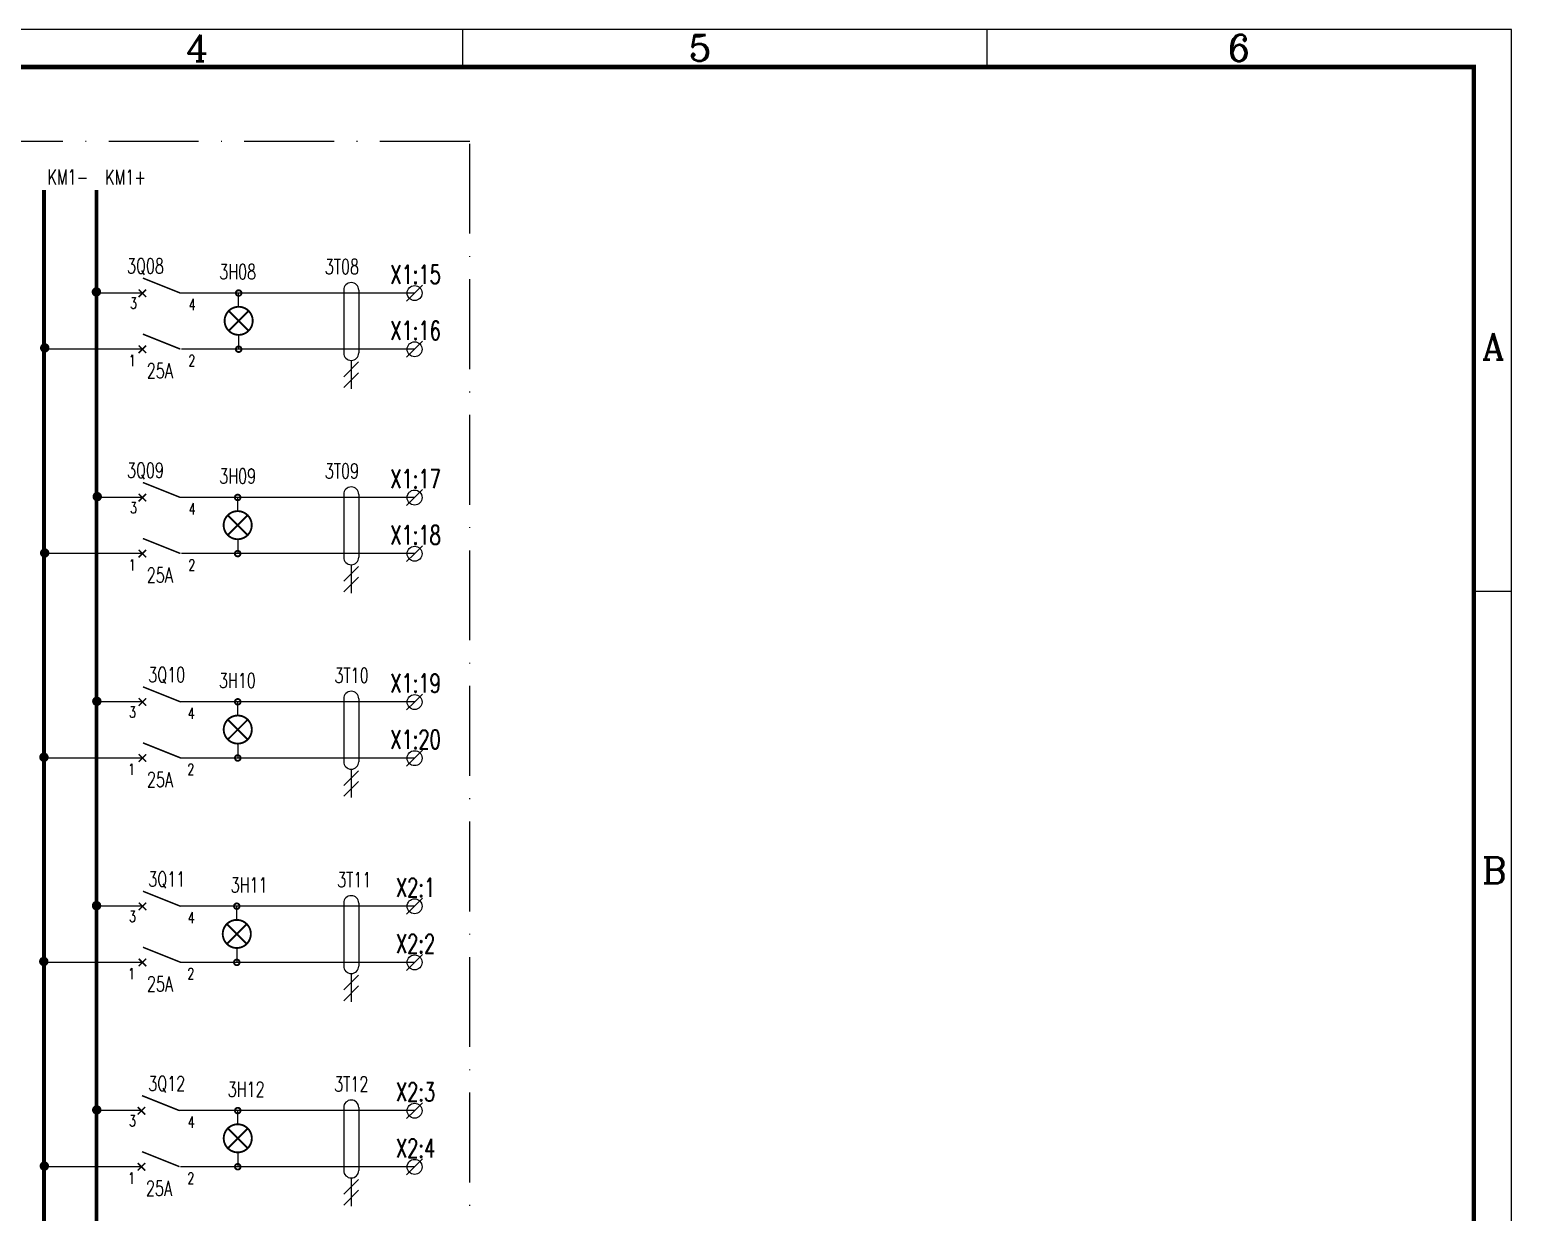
# Model space of a CAD drawing. Header units: millimetres. Extents: x 0 to 420, y 0 to 297.
# Drawn here: x 222.2 to 420, y 139.1 to 297 of the extents above; entities that cross this region are included whole.
import ezdxf
from ezdxf.enums import TextEntityAlignment as Align

# ---------------------------------------------------------------- set-up
doc = ezdxf.new("R2010")
doc.units = ezdxf.units.MM
doc.linetypes.add('ACAD_ISO10W100', pattern=[18, 12, -3, 0, -3])
doc.styles.add('ECL', font='SIMFANG_2312.TTF', dxfattribs={"width": 0.7, "height": 3})
doc.styles.add('elec', font='romans.shx', dxfattribs={"width": 0.7, "bigfont": 'hzdx1.shx'})
doc.styles.add('ROMANC', font='romanc')
doc.styles.add('ROMAND', font='romans.shx', dxfattribs={"width": 0.8, "bigfont": 'hzfs.shx'})
doc.styles.get("Standard").update_dxf_attribs({"font": 'romans.shx', "bigfont": 'hzdx1.shx'})

# ---------------------------------------------------------------- blocks, each defined once
blk = doc.blocks.new('H1')
at = {"const_width": 0.25}
blk.add_lwpolyline([(-1.875, 0, 1), (1.875, 0, 1)], format="xyb", close=True, dxfattribs=at)
for points in [[(1.25, 1.25), (-1.25, -1.25)], [(-1.25, 1.25), (1.25, -1.25)]]:
    blk.add_lwpolyline(points, dxfattribs=at)
blk = doc.blocks.new('A$C26A805F6')
at = {"const_width": 0.2, "elevation": -1}
for points in [[(0.07, 1.07), (1.07, 0.07)], [(1.07, 1.07), (0.07, 0.07)]]:
    blk.add_lwpolyline(points, dxfattribs=at)
blk = doc.blocks.new('A$C56697011')
at = {"const_width": 0.625, "elevation": -1}
blk.add_lwpolyline([(0.31, 0.63, 1), (0.94, 0.63, 1)], format="xyb", close=True, dxfattribs=at)
blk = doc.blocks.new('*U11', base_point=(164.12, 264.34))
at = {"linetype": 'ACAD_ISO10W100'}
blk.add_lwpolyline([(164.12, 264.34), (164.12, 52.93), (285.94, 52.93), (285.94, 264.34)], close=True, dxfattribs=at)
at = {"style": 'elec', "width": 0.7}
for tag, p in [('EquCode', (164.12, 265.84)), ('EquDesCode', (164.12, 265.84)), ('DDCode', (214.12, 265.84)), ('EquName', (214.12, 265.84)), ('EquPlace', (214.12, 265.84))]:
    blk.add_attdef(tag, p, '', height=3.5, dxfattribs=at)
blk = doc.blocks.new('tmInLR')
at = {"color": 0}
for q in [(1.06, 1.06), (-1.06, -1.06)]:
    blk.add_line((0, 0), q, dxfattribs=at)
blk.add_circle((0, 0), 1, dxfattribs=at)
at = {"color": 0, "style": 'elec', "width": 0.7}
blk.add_text('1.5', height=0.000667, dxfattribs=at).set_placement((0.71, 0.71))
at = {"color": 0, "style": 'elec', "width": 0.7, "flags": 1}
for tag, p in [('DESC', (0.07, 4.37)), ('TERNO', (0.13, 1.25))]:
    blk.add_attdef(tag, text='', height=2.5, dxfattribs=at).set_placement(p, align=Align.CENTER)
at = {"color": 0, "style": 'elec', "width": 0.7}
blk.add_attdef('NO', text='', height=2.5, dxfattribs=at).set_placement((0.13, 1.25), align=Align.CENTER)
blk = doc.blocks.new('XXDAFRAM-CH-HENG-A3')
at = {"color": 1}
for p, q in [((280, 297), (280, 292)), ((350, 297), (350, 292)), ((415, 222), (420, 222))]:
    blk.add_line(p, q, dxfattribs=at)
blk.add_lwpolyline([(0, 0), (420, 0), (420, 297), (0, 297)], close=True, dxfattribs=at)
at = {"color": 1, "const_width": 0.6}
blk.add_lwpolyline([(25, 5), (415, 5), (415, 292), (25, 292)], close=True, dxfattribs=at)
at = {"color": 1, "style": 'ROMANC'}
for s, p in [('4', (244.59, 292.79)), ('5', (311.7, 292.79)), ('6', (383.65, 292.79))]:
    blk.add_text(s, height=3.5, dxfattribs=at).set_placement(p, align=Align.CENTER)
for s, p in [('A', (416.07, 252.97)), ('B', (416.07, 183))]:
    blk.add_text(s, height=3.5, dxfattribs=at).set_placement(p)
at = {"linetype": 'Continuous', "style": 'ECL', "width": 0.7}
for tag, height, p in [('DESIGNSTATUS', 2.8, (407.01, 52.29)), ('ENDESIGNSTATUS', 2.8, (407.01, 47.38)), ('V', 2.8, (378.31, 42.42)), ('O', 2.8, (382.62, 42.42)), ('N', 2.8, (386.94, 42.42)), ('L', 2.8, (391.26, 42.42)), ('D', 2.8, (399.89, 42.42)), ('W', 2.8, (404.21, 42.42)), ('G', 2.8, (408.52, 42.42)), ('VEREN40', 2.8, (412.84, 42.42)), ('DWGNAME1', 3, (372.02, 30.89)), ('DWGENAME1', 3, (371.83, 27.23)), ('DWGNAME', 3, (371.83, 27.15)), ('DWGNAME2', 3, (371.83, 23.32)), ('DWGENAME', 3, (371.83, 23.3)), ('DWGENAME2', 3, (372.06, 19.64)), ('DWGNO', 3, (370.72, 8.72)), ('VEREN40', 3, (411.22, 8.72))]:
    blk.add_attdef(tag, text='', height=height, dxfattribs=at).set_placement(p, align=Align.MIDDLE)
at = {"style": 'ECL', "width": 0.7, "flags": 1}
for tag, p in [('SJ1', (299.89, 28.99)), ('JH', (299.89, 23.39)), ('SH1', (299.89, 17.79)), ('PZ', (299.89, 12.19)), ('BL', (299.89, 5))]:
    blk.add_attdef(tag, p, '', height=3, dxfattribs=at)
for p in [(321.47, 31.79), (321.47, 26.19), (321.47, 20.59), (321.47, 14.99)]:
    blk.add_attdef('DATE', text='', height=3, dxfattribs=at).set_placement(p, align=Align.MIDDLE)

msp = doc.modelspace()

# ---------------------------------------------------------------- linework, layer by layer
for p, q in [((237.35, 261.82, -4), (231.26, 261.82, -4)), ((273.61, 261.82, -4), (242.35, 261.82, -4)), ((273.61, 261.82, -4), (242.48, 261.82, -4)), ((250.13, 260.12, -2), (250.13, 261.82, -4)), ((264.15, 262.23, -2), (264.15, 253.83, -2)), ((266.15, 262.23, -2), (266.15, 253.83, -2)), ((250.13, 256.12, -2), (250.13, 254.32, -4)), ((237.41, 254.32, -4), (224.26, 254.32, -4)), ((273.61, 254.32, -4), (242.48, 254.32, -4)), ((273.61, 254.32, -4), (251.98, 254.32, -4)), ((264.17, 250.66, -2), (266.13, 252.62, -2)), ((264.17, 249.22, -2), (266.13, 251.18, -2)), ((265.15, 252.83, -2), (265.15, 249.04, -2)), ((237.35, 234.53, -4), (231.26, 234.53, -4)), ((273.61, 234.53, -4), (242.35, 234.53, -4)), ((273.61, 234.53, -4), (242.48, 234.53, -4)), ((250, 232.83, -2), (250, 234.53, -4)), ((264.15, 234.94, -2), (264.15, 226.54, -2)), ((266.15, 234.94, -2), (266.15, 226.54, -2)), ((250, 228.83, -2), (250, 227.03, -4)), ((237.41, 227.03, -4), (224.26, 227.03, -4)), ((273.61, 227.03, -4), (242.48, 227.03, -4)), ((273.61, 227.03, -4), (251.98, 227.03, -4)), ((265.15, 225.54, -2), (265.15, 221.75, -2)), ((264.17, 223.37, -2), (266.13, 225.33, -2)), ((264.17, 221.93, -2), (266.13, 223.89, -2)), ((237.23, 207.24, -4), (231.15, 207.24, -4)), ((273.61, 207.24, -4), (242.23, 207.24, -4)), ((273.61, 207.24, -4), (242.36, 207.24, -4)), ((250.01, 205.54, -2), (250.01, 207.24, -4)), ((264.15, 207.65, -2), (264.15, 199.25, -2)), ((266.15, 207.65, -2), (266.15, 199.25, -2)), ((250.01, 201.54, -2), (250.01, 199.74, -4)), ((237.29, 199.74, -4), (224.15, 199.74, -4)), ((273.61, 199.74, -4), (242.36, 199.74, -4)), ((273.61, 199.74, -4), (251.86, 199.74, -4)), ((264.17, 196.08, -2), (266.13, 198.04, -2)), ((265.15, 198.25, -2), (265.15, 194.46, -2)), ((264.17, 194.63, -2), (266.13, 196.6, -2)), ((264.15, 180.36, -2), (264.15, 171.96, -2)), ((266.15, 180.36, -2), (266.15, 171.96, -2)), ((237.23, 179.95, -4), (231.15, 179.95, -4)), ((273.61, 179.95, -4), (242.23, 179.95, -4)), ((273.61, 179.95, -4), (242.36, 179.95, -4)), ((249.88, 178.25, -2), (249.88, 179.95, -4)), ((249.88, 174.25, -2), (249.88, 172.45, -4)), ((237.29, 172.45, -4), (224.15, 172.45, -4)), ((273.61, 172.45, -4), (242.36, 172.45, -4)), ((273.61, 172.45, -4), (251.86, 172.45, -4)), ((264.17, 168.79, -2), (266.13, 170.75, -2)), ((265.15, 170.96, -2), (265.15, 167.17, -2)), ((264.17, 167.34, -2), (266.13, 169.31, -2)), ((237.23, 152.66, -4), (231.15, 152.66, -4)), ((273.61, 152.66, -4), (242.23, 152.66, -4)), ((273.61, 152.66, -4), (242.36, 152.66, -4)), ((250.01, 150.96, -2), (250.01, 152.66, -4)), ((264.15, 153.07, -2), (264.15, 144.67, -2)), ((266.15, 153.07, -2), (266.15, 144.67, -2)), ((250.01, 146.96, -2), (250.01, 145.16, -4)), ((237.29, 145.16, -4), (224.15, 145.16, -4)), ((273.61, 145.16, -4), (242.36, 145.16, -4)), ((273.61, 145.16, -4), (251.86, 145.16, -4)), ((264.17, 141.5, -2), (266.13, 143.46, -2)), ((265.15, 143.67, -2), (265.15, 139.88, -2)), ((264.17, 140.05, -2), (266.13, 142.02, -2))]:
    msp.add_line(p, q)
at = {"elevation": -4}
for points, const_width in [([(224.15, 275.6), (224.15, 76.05)], 0.5), ([(231.15, 275.6), (231.15, 76.05)], 0.5), ([(237.35, 263.82), (242.35, 261.82)], 0.2), ([(237.35, 256.34), (242.35, 254.34)], 0.2), ([(237.35, 236.53), (242.35, 234.53)], 0.2), ([(237.35, 229.05), (242.35, 227.05)], 0.2), ([(237.36, 209.24), (242.36, 207.24)], 0.2), ([(237.36, 201.76), (242.36, 199.76)], 0.2), ([(237.36, 181.95), (242.36, 179.95)], 0.2), ([(237.36, 174.47), (242.36, 172.47)], 0.2), ([(237.23, 154.66), (242.23, 152.66)], 0.2), ([(237.23, 147.18), (242.23, 145.18)], 0.2)]:
    msp.add_lwpolyline(points, dxfattribs=dict(at, const_width=const_width))
at = {"const_width": 0.25, "elevation": -2}
for points in [[(250.13, 262.2, -1), (250.13, 261.45, -1)], [(250.13, 254.7, -1), (250.13, 253.95, -1)], [(250, 234.91, -1), (250, 234.16, -1)], [(250, 227.41, -1), (250, 226.66, -1)], [(250.01, 207.62, -1), (250.01, 206.87, -1)], [(250.01, 200.12, -1), (250.01, 199.37, -1)], [(249.88, 180.33, -1), (249.88, 179.58, -1)], [(249.88, 172.83, -1), (249.88, 172.08, -1)], [(250.01, 153.04, -1), (250.01, 152.29, -1)], [(250.01, 145.54, -1), (250.01, 144.79, -1)]]:
    msp.add_lwpolyline(points, format="xyb", close=True, dxfattribs=at)
for centre, start, end in [((265.15, 262.23, -2), 0, 180), ((265.15, 253.83, -2), 180, 0), ((265.15, 234.94, -2), 0, 180), ((265.15, 226.54, -2), 180, 0), ((265.15, 207.65, -2), 0, 180), ((265.15, 199.25, -2), 180, 0), ((265.15, 180.36, -2), 0, 180), ((265.15, 171.96, -2), 180, 0), ((265.15, 153.07, -2), 0, 180), ((265.15, 144.67, -2), 180, 0)]:
    msp.add_arc(centre, 1, start, end)

# ---------------------------------------------------------------- block references
msp.add_blockref('XXDAFRAM-CH-HENG-A3', (0, 0))
ref = msp.add_blockref('*U11', (159.16, 282.07))
ref.add_attrib('EquCode', '=S2+EA2C', (159.16, 283.57), dxfattribs={"height": 3.5, "style": 'elec', "width": 0.7})
ref.add_attrib('EquName', '极2直流主馈线屏C', (186.26, 283.57), dxfattribs={"height": 3.5, "style": 'elec', "width": 0.7})
for p, values in [((273.61, 261.82), {'NO': 'X1:15'}), ((273.61, 254.32), {'NO': 'X1:16'}), ((273.61, 234.52), {'NO': 'X1:17'}), ((273.61, 227.02), {'NO': 'X1:18'}), ((273.61, 207.22), {'NO': 'X1:19'}), ((273.61, 199.72), {'NO': 'X1:20'}), ((273.61, 179.95), {'NO': 'X2:1'}), ((273.61, 172.45), {'NO': 'X2:2'}), ((273.61, 152.65), {'NO': 'X2:3'}), ((273.61, 145.15), {'NO': 'X2:4'})]:
    msp.add_blockref('tmInLR', p).add_auto_attribs(values)
at = {"xscale": -1, "rotation": 90}
for name, p in [('A$C56697011', (231.77, 262.6, -3)), ('A$C26A805F6', (237.85, 262.37, -3)), ('H1', (250.13, 258.12, -2)), ('A$C56697011', (224.88, 255.13, -3)), ('A$C26A805F6', (237.85, 254.89, -3)), ('A$C56697011', (231.88, 235.27, -3)), ('A$C26A805F6', (237.85, 235.08, -3)), ('H1', (250, 230.83, -2)), ('A$C56697011', (224.87, 227.74, -3)), ('A$C26A805F6', (237.85, 227.6, -3)), ('A$C56697011', (231.83, 207.94, -3)), ('A$C26A805F6', (237.86, 207.79, -3)), ('H1', (250.01, 203.54, -2)), ('A$C56697011', (224.77, 200.47, -3)), ('A$C26A805F6', (237.86, 200.31, -3)), ('A$C56697011', (231.79, 180.65, -3)), ('A$C26A805F6', (237.86, 180.5, -3)), ('H1', (249.88, 176.25, -2)), ('A$C56697011', (224.75, 173.2, -3)), ('A$C26A805F6', (237.86, 173.02, -3)), ('A$C56697011', (231.82, 153.38, -3)), ('A$C26A805F6', (237.73, 153.21, -3)), ('H1', (250.01, 148.96, -2)), ('A$C56697011', (224.82, 145.88, -3)), ('A$C26A805F6', (237.73, 145.73, -3))]:
    msp.add_blockref(name, p, dxfattribs=at)

# ---------------------------------------------------------------- texts
at = {"style": 'ROMAND', "width": 0.7}
for s, p in [('KM1-', (224.61, 276.32, -4)), ('KM1+', (232.31, 276.3, -4)), ('25A', (237.87, 250.45, -4)), ('25A', (237.87, 223.16, -4)), ('25A', (237.89, 195.87, -4)), ('25A', (237.89, 168.58, -4)), ('25A', (237.76, 141.29, -4))]:
    msp.add_text(s, height=2, dxfattribs=at).set_placement(p)
at = {"width": 0.7}
for s, height, p in [('3Q08', 2, (235.23, 264.45, -4)), ('3', 1.5, (235.63, 259.72, -4)), ('4', 1.5, (243.48, 259.54, -4)), ('1', 1.5, (235.48, 252.06, -4)), ('2', 1.5, (243.43, 252.06, -4)), ('3Q09', 2, (235.23, 237.16, -4)), ('3', 1.5, (235.63, 232.42, -4)), ('4', 1.5, (243.48, 232.25, -4)), ('1', 1.5, (235.48, 224.77, -4)), ('2', 1.5, (243.43, 224.77, -4)), ('3Q10', 2, (238.07, 209.86, -4)), ('3', 1.5, (235.51, 205.13, -4)), ('4', 1.5, (243.36, 204.96, -4)), ('1', 1.5, (235.36, 197.48, -4)), ('2', 1.5, (243.31, 197.48, -4)), ('3Q11', 2, (238.07, 182.57, -4)), ('3', 1.5, (235.51, 177.84, -4)), ('4', 1.5, (243.36, 177.67, -4)), ('1', 1.5, (235.36, 170.19, -4)), ('2', 1.5, (243.31, 170.19, -4)), ('3Q12', 2, (238.07, 155.28, -4)), ('3', 1.5, (235.51, 150.55, -4)), ('4', 1.5, (243.36, 150.38, -4)), ('1', 1.5, (235.36, 142.9, -4)), ('2', 1.5, (243.31, 142.9, -4))]:
    msp.add_text(s, height=height, dxfattribs=at).set_placement(p)
for s, p in [('3H08', (247.54, 263.67, -4)), ('3T08', (261.63, 264.36, -4)), ('3H09', (247.54, 236.38, -4)), ('3T09', (261.63, 237.07, -4)), ('3T10', (262.92, 209.78, -4)), ('3H10', (247.49, 209.09, -4)), ('3T11', (263.28, 182.49, -4)), ('3H11', (249.07, 181.8, -4)), ('3H12', (248.67, 154.51, -4)), ('3T12', (262.88, 155.2, -4))]:
    msp.add_text(s, height=2, rotation=360, dxfattribs=at).set_placement(p)

doc.saveas('drawing.dxf')
